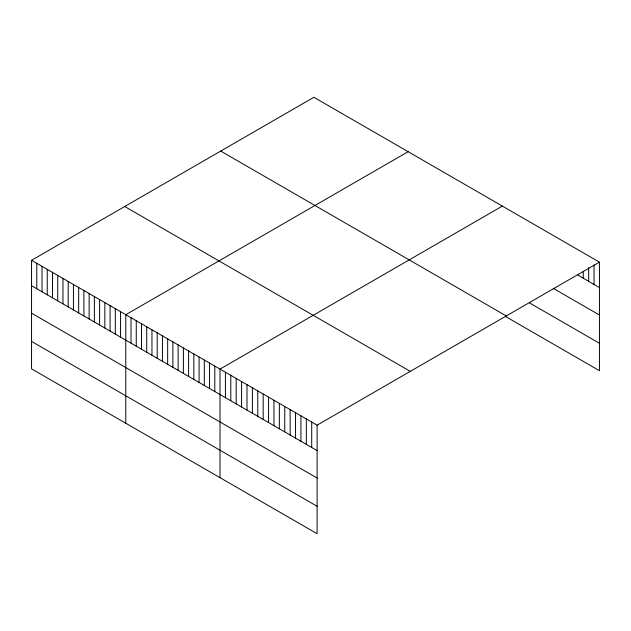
<?xml version="1.0" encoding="UTF-8"?>
<svg xmlns="http://www.w3.org/2000/svg" width="631" height="631" viewBox="0 0 631 631"><rect width="100%" height="100%" fill="white"/><g stroke="black" fill="none" stroke-linecap="round" stroke-linejoin="round"><path stroke-width="0.95" d="M31.55 260.295L317.109 425.16L317.109 533.716L31.55 368.843L31.55 260.295L313.891 97.284L599.45 262.157L599.45 370.705L505.439 316.431M408.123 151.692L125.782 314.703L125.782 423.251M502.363 206.1L220.022 369.103L220.022 477.659M317.109 425.16L599.45 262.157M577.878 275.132L599.45 287.594M553.213 288.328L599.45 315.019M529.33 302.793L599.45 343.28M220.716 151.077L506.275 315.942M124.725 206.503L410.284 371.367M31.55 285.733L317.109 450.597M31.55 313.157L317.109 478.03M31.55 341.418L317.109 506.283M594.055 264.91L594.055 284.478M588.66 267.662L588.66 281.363M583.265 271.401L583.265 278.247M311.714 422.044L311.714 447.482M306.319 418.929L306.319 444.374M300.932 415.821L300.932 441.258M295.537 412.706L295.537 438.143M290.142 409.59L290.142 435.027M284.747 406.474L284.747 431.912M279.352 403.359L279.352 428.804M273.957 400.251L273.957 425.688M268.561 397.136L268.561 422.573M263.174 394.02L263.174 419.457M257.779 390.904L257.779 416.342M252.384 387.789L252.384 413.226M246.989 384.673L246.989 410.118M241.594 381.566L241.594 407.003M236.199 378.45L236.199 403.887M230.804 375.335L230.804 400.772M225.417 372.219L225.417 397.656M214.785 366.083L214.785 391.52M209.547 363.062L209.547 388.499M204.318 360.041L204.318 385.478M199.081 357.012L199.081 382.457M193.843 353.991L193.843 379.428M188.606 350.97L188.606 376.407M183.376 347.949L183.376 373.386M178.139 344.928L178.139 370.365M172.902 341.899L172.902 367.345M167.665 338.879L167.665 364.316M162.435 335.858L162.435 361.295M157.198 332.837L157.198 358.274M151.961 329.816L151.961 355.253M146.723 326.787L146.723 352.232M141.494 323.766L141.494 349.203M136.257 320.745L136.257 346.182M131.019 317.724L131.019 343.161M120.553 311.675L120.553 337.12M115.315 308.654L115.315 334.091M110.078 305.633L110.078 331.07M104.841 302.612L104.841 328.049M99.611 299.591L99.611 325.028M94.374 296.562L94.374 321.999M89.137 293.541L89.137 318.978M83.899 290.52L83.899 315.957M78.67 287.499L78.67 312.937M73.433 284.471L73.433 309.916M68.195 281.45L68.195 306.887M62.958 278.429L62.958 303.866M57.729 275.408L57.729 300.845M52.491 272.387L52.491 297.824M47.254 269.358L47.254 294.803M42.017 266.337L42.017 291.774M36.787 263.316L36.787 288.753"/></g></svg>
